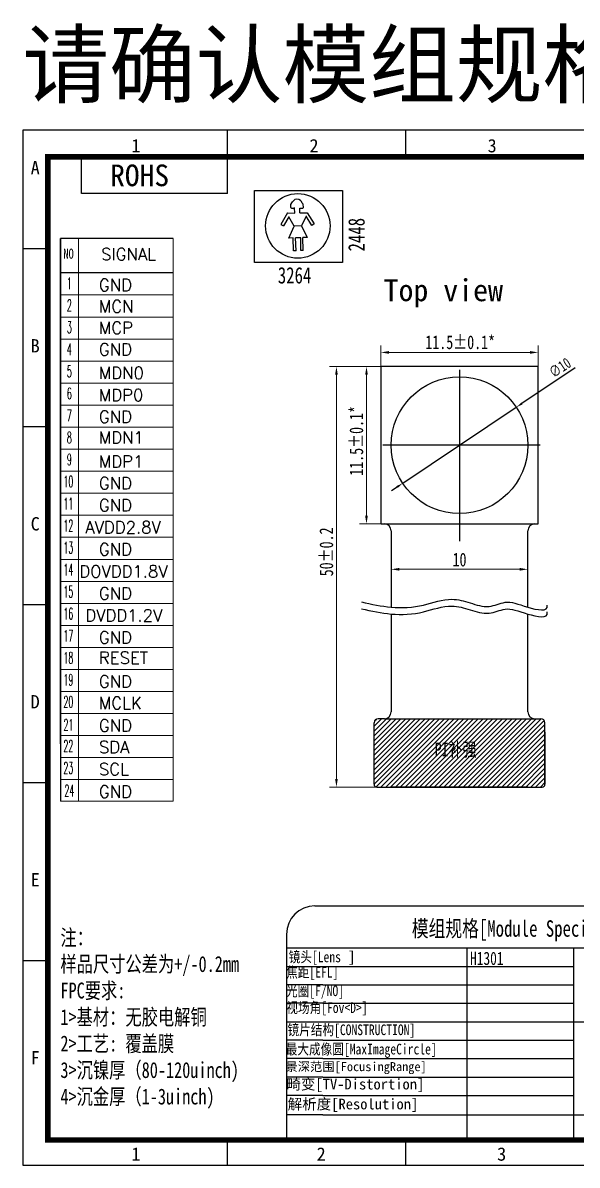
# Model space of a CAD drawing. Extents: x 379 to 488, y 250 to 334.
# Drawn here: x 378.6 to 419.2, y 250.1 to 333.7 of the extents above; entities that cross this region are included whole.
import ezdxf

# ---------------------------------------------------------------- set-up
doc = ezdxf.new("R2010")
doc.units = 0
doc.header["$LTSCALE"] = 23.1
doc.header["$MEASUREMENT"] = 0
doc.linetypes.add('JIS_02_0.7', pattern=[1.35, 0.75, -0.6])
doc.layers.get('0').update_dxf_attribs({"linetype": 'CONTINUOUS'})
doc.layers.get('Defpoints').update_dxf_attribs({"linetype": 'CONTINUOUS'})
for name, color, linetype in [('3_SOLID_GEOM', 7, 'CONTINUOUS'), ('OUTLINE', 7, 'CONTINUOUS'), ('TEXT1', 2, 'CONTINUOUS'), ('图框', 7, 'CONTINUOUS')]:
    doc.layers.add(name, color=color, linetype=linetype)
doc.styles.add('ROMANS', font='romans.shx', dxfattribs={"width": 0.7})
doc.styles.add('style1', font='NSimSun.ttf')
doc.styles.add('TEXTSTYLE_1', font='txt', dxfattribs={"width": 0.75})
doc.styles.add('宋体', font='txt', dxfattribs={"width": 0.75})
doc.styles.add('样式 1', font='SimSun.ttf', dxfattribs={"width": 0.75})
doc.dimstyles.new('ISO-25$0', dxfattribs={"dimscale": 0, "dimtxt": 1, "dimasz": 0.6, "dimexe": 0.5, "dimexo": 0.3, "dimgap": 0.2, "dimtad": 1, "dimrnd": 0.0005, "dimdsep": 46, "dimtxsty": '样式 1', "dimcen": 2.5, "dimclrd": 3, "dimclre": 3, "dimclrt": 3, "dimazin": 0, "dimtfac": 1, "dimtmove": 0, "dimatfit": 3, "dimfxl": 1, "dimlwd": 9, "dimlwe": 9, "dimarcsym": 0})
doc.dimstyles.new('ISO-25$3', dxfattribs={"dimtxt": 0.8, "dimasz": 0.5, "dimexe": 0.3, "dimexo": 0.2, "dimgap": 0.2, "dimtad": 1, "dimdsep": 46, "dimtxsty": '样式 1', "dimcen": 0.6, "dimclrd": 3, "dimclre": 3, "dimclrt": 3, "dimadec": 0, "dimazin": 0, "dimtp": 0.1, "dimtm": 0.1, "dimtfac": 1, "dimtmove": 0, "dimatfit": 3, "dimfxl": 1, "dimarcsym": 0})

# ---------------------------------------------------------------- blocks, each defined once
blk = doc.blocks.new('*D72')
at = {"layer": '3_SOLID_GEOM', "color": 3, "lineweight": 9}
for p, q in [((407.014, 308.555), (403.273, 308.555)), ((403.773, 307.955), (403.773, 297.655)), ((404.78, 297.055), (403.273, 297.055))]:
    blk.add_line(p, q, dxfattribs=at)
at = {"layer": '3_SOLID_GEOM', "color": 3}
for points in [[(403.673, 307.955), (403.873, 307.955), (403.773, 308.555)], [(403.673, 297.655), (403.873, 297.655), (403.773, 297.055)]]:
    blk.add_solid(points, dxfattribs=at)
at = {"layer": 'Defpoints', "color": 0}
for p in [(407.314, 308.555), (403.773, 297.055), (405.08, 297.055)]:
    blk.add_point(p, dxfattribs=at)
at = {"layer": '3_SOLID_GEOM', "color": 3, "insert": (403.037, 303.122), "char_height": 1, "attachment_point": 5, "rotation": 90, "style": '样式 1'}
blk.add_mtext('11.5%%P0.1{\\C1;*}', dxfattribs=at)
blk = doc.blocks.new('*D73')
at = {"color": 3, "lineweight": 9}
for p, q in [((404.83, 306.63), (404.83, 310.094)), ((416.33, 306.567), (416.33, 310.094)), ((405.43, 309.594), (415.73, 309.594))]:
    blk.add_line(p, q, dxfattribs=at)
at = {"color": 3}
for points in [[(405.43, 309.694), (405.43, 309.494), (404.83, 309.594)], [(415.73, 309.694), (415.73, 309.494), (416.33, 309.594)]]:
    blk.add_solid(points, dxfattribs=at)
at = {"layer": 'Defpoints', "color": 0}
for p in [(416.33, 309.594), (404.83, 306.33), (416.33, 306.267)]:
    blk.add_point(p, dxfattribs=at)
at = {"color": 3, "insert": (410.632, 310.33), "char_height": 1, "attachment_point": 5, "style": '样式 1'}
blk.add_mtext('11.5%%P0.1{\\C1;*}', dxfattribs=at)
blk = doc.blocks.new('*D74')
at = {"layer": '3_SOLID_GEOM', "color": 3, "lineweight": 9}
for p, q in [((407.615, 308.555), (401.076, 308.555)), ((401.576, 278.405), (401.576, 307.955)), ((407.206, 277.805), (401.076, 277.805))]:
    blk.add_line(p, q, dxfattribs=at)
at = {"layer": '3_SOLID_GEOM', "color": 3}
for points in [[(401.476, 307.955), (401.676, 307.955), (401.576, 308.555)], [(401.476, 278.405), (401.676, 278.405), (401.576, 277.805)]]:
    blk.add_solid(points, dxfattribs=at)
at = {"layer": 'Defpoints', "color": 0}
for p in [(401.576, 308.555), (407.915, 308.555), (407.506, 277.805)]:
    blk.add_point(p, dxfattribs=at)
at = {"layer": '3_SOLID_GEOM', "color": 3, "insert": (400.84, 295.004), "char_height": 1, "attachment_point": 5, "rotation": 90, "style": '样式 1'}
blk.add_mtext('50%%P0.2', dxfattribs=at)
blk = doc.blocks.new('*D160')
at = {"layer": '3_SOLID_GEOM', "color": 3, "lineweight": 9}
for p, q in [((405.58, 293.457), (405.58, 293.232)), ((406.18, 293.732), (414.98, 293.732)), ((415.58, 293.457), (415.58, 293.232))]:
    blk.add_line(p, q, dxfattribs=at)
at = {"layer": '3_SOLID_GEOM', "color": 3}
for points in [[(406.18, 293.832), (406.18, 293.632), (405.58, 293.732)], [(414.98, 293.832), (414.98, 293.632), (415.58, 293.732)]]:
    blk.add_solid(points, dxfattribs=at)
at = {"layer": 'Defpoints', "color": 0}
for p in [(405.58, 293.757), (415.58, 293.757), (415.58, 293.732)]:
    blk.add_point(p, dxfattribs=at)
at = {"layer": '3_SOLID_GEOM', "color": 3, "insert": (410.58, 294.432), "char_height": 1, "attachment_point": 5, "style": '样式 1'}
blk.add_mtext('10', dxfattribs=at)
blk = doc.blocks.new('*D162')
at = {"layer": '3_SOLID_GEOM', "color": 3, "lineweight": -2}
for p, q in [((419.032, 308.456), (415.152, 305.862)), ((406.424, 300.026), (414.737, 305.584)), ((406.008, 299.748), (405.592, 299.47))]:
    blk.add_line(p, q, dxfattribs=at)
at = {"layer": '3_SOLID_GEOM', "color": 3}
for points in [[(415.106, 305.931), (415.199, 305.793), (414.737, 305.584)], [(405.962, 299.817), (406.054, 299.679), (406.424, 300.026)]]:
    blk.add_solid(points, dxfattribs=at)
at = {"layer": 'Defpoints', "color": 0}
for p in [(414.737, 305.584), (406.424, 300.026)]:
    blk.add_point(p, dxfattribs=at)
at = {"layer": '3_SOLID_GEOM', "color": 3, "insert": (417.93, 308.477), "char_height": 0.8, "attachment_point": 5, "rotation": 33.76829, "style": '样式 1'}
blk.add_mtext('∅10', dxfattribs=at)

msp = doc.modelspace()

# ---------------------------------------------------------------- hatches: boundary and pattern name
at = {"layer": '3_SOLID_GEOM'}
h = msp.add_hatch(dxfattribs=at)
h.set_pattern_fill('ANSI31', color=256, scale=2, style=0)
h.set_pattern_definition([(45, (0, -10), (-0.1767767, 0.1767767), [])])
h.paths.add_polyline_path([(405.08, 282.805), (404.63, 282.805, 0.414214), (404.33, 282.505), (404.33, 278.005, 0.414214), (404.53, 277.805), (416.63, 277.805, 0.414214), (416.83, 278.005), (416.83, 282.505, 0.414214), (416.53, 282.805), (416.08, 282.805)])
h.paths.add_polyline_path([(408.509, 281.308), (412.338, 281.308), (412.338, 279.514), (408.509, 279.514)], flags=24)

# ---------------------------------------------------------------- linework, layer by layer
at = {"color": 0, "linetype": 'Continuous'}
for p, q in [((378.627, 325.856), (378.627, 250.153)), ((486.801, 325.856), (378.627, 325.856)), ((393.614, 323.902), (393.614, 325.856)), ((378.627, 317.189), (380.581, 317.189)), ((378.627, 304.171), (380.581, 304.171)), ((378.627, 291.154), (380.581, 291.154)), ((416.83, 281.825), (416.83, 278.005)), ((378.627, 278.137), (380.581, 278.137)), ((378.627, 265.119), (380.581, 265.119)), ((393.614, 250.15), (393.614, 251.989)), ((378.627, 250.153), (486.801, 250.151))]:
    msp.add_line(p, q, dxfattribs=at)
for p, q in [((406.648, 323.902), (406.648, 325.856)), ((393.593, 321.226), (393.593, 323.902)), ((393.593, 321.226), (382.914, 321.226)), ((395.575, 316.174), (395.575, 321.429)), ((395.575, 321.429), (402.029, 321.429)), ((402.029, 321.429), (402.029, 316.174)), ((402.029, 316.174), (395.575, 316.174)), ((406.648, 251.071), (406.648, 251.989))]:
    msp.add_line(p, q)
at = {"color": 0, "linetype": 'ByBlock'}
for p, q in [((398.528, 319.784), (398.515, 320.162)), ((398.906, 319.797), (398.894, 320.137)), ((398.083, 319.504), (397.69, 318.848)), ((397.998, 319.804), (398.528, 319.784)), ((398.083, 319.504), (398.121, 319.506)), ((399.368, 319.548), (399.406, 319.549)), ((399.013, 318.855), (398.484, 318.837)), ((398.433, 317.02), (398.401, 317.964)), ((398.967, 317.984), (398.59, 317.971)), ((398.622, 317.026), (398.59, 317.971)), ((398.962, 317.038), (398.967, 317.984)), ((399.151, 317.044), (399.118, 317.989)), ((398.622, 317.026), (398.433, 317.02)), ((399.151, 317.044), (398.962, 317.038))]:
    msp.add_line(p, q, dxfattribs=at)
at = {"color": 0, "lineweight": 0}
msp.add_line((389.625, 317.922), (389.625, 283.011), dxfattribs=at)
at = {"color": 1}
for p, q in [((410.58, 308.311), (410.58, 295.787)), ((416.489, 302.805), (404.958, 302.805))]:
    msp.add_line(p, q, dxfattribs=at)
at = {"color": 0}
for p, q in [((404.33, 278.005), (404.33, 282.505)), ((416.83, 278.005), (416.83, 282.505)), ((404.53, 277.805), (416.63, 277.805))]:
    msp.add_line(p, q, dxfattribs=at)
at = {"linetype": 'Continuous'}
msp.add_line((406.648, 250.152), (406.648, 251.989), dxfattribs=at)
at = {"color": 0, "linetype": 'ByBlock'}
for points in [[(398.515, 320.162), (398.403, 320.121), (398.29, 320.117), (398.288, 320.154), (398.249, 320.191), (398.242, 320.418), (398.313, 320.534), (398.348, 320.61), (398.421, 320.689)], [(398.95, 320.707), (398.834, 320.778), (398.682, 320.811), (398.532, 320.768), (398.421, 320.689)], [(398.894, 320.137), (399.121, 320.145), (399.157, 320.184), (399.148, 320.448), (399.07, 320.521), (399.028, 320.634), (398.95, 320.707)], [(397.998, 319.804), (397.497, 318.955), (397.69, 318.848)], [(398.401, 317.964), (398.098, 317.954), (398.484, 318.837), (398.083, 319.504)], [(398.906, 319.797), (399.435, 319.815), (399.954, 319.001), (399.769, 318.881), (399.368, 319.548), (399.013, 318.855), (399.421, 317.999), (399.118, 317.989)]]:
    msp.add_lwpolyline(points, dxfattribs=at)
msp.add_circle((398.749, 318.846), 2.359, dxfattribs=at)
at = {"color": 0}
for centre, start, end in [((404.53, 278.005), 180, 270), ((416.63, 278.005), 270, 0)]:
    msp.add_arc(centre, 0.2, start, end, dxfattribs=at)
at = {"color": 1}
for points in [[(403.418, 291.344), (404.135, 291.183), (405.624, 290.848), (407.875, 290.98), (409.77, 291.727), (411.374, 291.285), (412.66, 290.832), (414.139, 291.541), (415.117, 291.015), (417.159, 290.565), (416.985, 291.115), (416.988, 291.119)], [(403.418, 290.844), (404.135, 290.683), (405.624, 290.348), (407.875, 290.48), (409.77, 291.227), (411.374, 290.785), (412.66, 290.332), (414.139, 291.041), (415.117, 290.515), (417.159, 290.065), (416.985, 290.615), (416.988, 290.619)]]:
    msp.add_open_spline(points, degree=3, knots=[0, 0, 0, 0, 2.195743, 4.558001, 6.690259, 8.044379, 9.451293, 10.660161, 12.368107, 13.783653, 13.797762, 13.797762, 13.797762, 13.797762], dxfattribs=at)
at = {"layer": '3_SOLID_GEOM'}
for p, q in [((382.914, 321.226), (382.914, 323.902)), ((416.33, 308.555), (404.83, 308.555)), ((404.83, 308.555), (404.83, 297.055)), ((416.33, 297.055), (416.33, 308.555)), ((404.83, 297.055), (405.08, 297.055)), ((405.08, 297.055), (416.08, 297.055)), ((416.08, 297.055), (416.33, 297.055)), ((405.58, 296.555), (405.58, 290.959)), ((415.58, 290.959), (415.58, 296.555)), ((405.58, 290.459), (405.58, 283.305)), ((415.58, 283.305), (415.58, 290.459)), ((405.08, 282.805), (404.63, 282.805)), ((405.08, 282.805), (416.08, 282.805)), ((416.08, 282.805), (416.53, 282.805)), ((405.58, 277.805), (415.58, 277.805)), ((415.58, 277.805), (405.58, 277.805)), ((415.58, 277.805), (405.58, 277.805)), ((411.117, 266.041), (411.117, 253.824)), ((418.927, 266.041), (418.927, 256.23)), ((418.927, 266.041), (418.927, 256.23)), ((418.927, 266.041), (418.927, 253.824)), ((400.568, 263.342), (397.916, 263.342)), ((411.117, 263.272), (411.117, 251.989)), ((418.927, 263.272), (418.927, 251.989)), ((400.568, 261.992), (397.916, 261.992)), ((400.568, 259.293), (397.916, 259.293)), ((400.568, 257.943), (397.916, 257.943)), ((400.568, 256.594), (397.916, 256.594)), ((400.568, 255.244), (397.916, 255.244)), ((400.568, 253.824), (397.916, 253.824)), ((400.568, 253.824), (437.734, 253.824))]:
    msp.add_line(p, q, dxfattribs=at)
at = {"layer": '3_SOLID_GEOM', "color": 0}
for p, q in [((399.993, 269.107), (437.941, 269.107)), ((397.916, 267.031), (397.916, 253.824)), ((397.916, 266.041), (437.734, 266.041)), ((397.916, 264.691), (418.927, 264.691)), ((397.916, 264.262), (397.916, 251.989)), ((400.568, 263.342), (418.927, 263.342)), ((400.568, 261.992), (418.927, 261.992)), ((397.916, 260.642), (437.734, 260.642)), ((400.568, 260.642), (418.927, 260.642)), ((400.568, 259.293), (418.927, 259.293)), ((400.568, 257.943), (418.927, 257.943)), ((400.568, 256.594), (418.927, 256.594)), ((400.568, 255.244), (418.927, 255.244)), ((396.081, 251.989), (437.941, 251.989))]:
    msp.add_line(p, q, dxfattribs=at)
at = {"layer": '3_SOLID_GEOM'}
msp.add_circle((410.58, 302.805), 5, dxfattribs=at)
for centre, radius, start, end in [((405.08, 296.555), 0.5, 360, 90), ((416.08, 296.555), 0.5, 90, 180), ((405.08, 283.305), 0.5, 270, 0), ((416.08, 283.305), 0.5, 180, 270), ((404.63, 282.505), 0.3, 90, 180), ((416.53, 282.505), 0.3, 0, 90)]:
    msp.add_arc(centre, radius, start, end, dxfattribs=at)
at = {"layer": '3_SOLID_GEOM', "color": 0}
msp.add_arc((399.993, 267.031), 2.076, 90, 180, dxfattribs=at)
at = {"layer": 'OUTLINE', "const_width": 0.4}
msp.add_lwpolyline([(380.453, 323.902), (380.453, 251.989), (484.981, 251.989), (484.981, 323.902), (380.453, 323.902)], dxfattribs=at)
at = {"layer": '图框', "color": 7}
msp.add_line((381.377, 317.922), (381.377, 276.77), dxfattribs=at)
at = {"layer": '图框'}
msp.add_line((389.625, 317.922), (381.377, 317.922), dxfattribs=at)
at = {"layer": '图框', "ltscale": 8}
for p, q in [((381.377, 317.922), (381.377, 290.511)), ((381.377, 317.922), (381.377, 314.211)), ((381.377, 280.976), (381.377, 317.922))]:
    msp.add_line(p, q, dxfattribs=at)
at = {"layer": '图框', "color": 0, "lineweight": 0}
for p, q in [((382.689, 317.922), (382.689, 276.77)), ((389.625, 317.922), (389.625, 276.77)), ((389.625, 313.796), (381.377, 313.796)), ((389.625, 312.184), (381.377, 312.184)), ((389.625, 310.573), (381.377, 310.573)), ((389.625, 308.962), (381.377, 308.962)), ((389.625, 307.35), (381.377, 307.35)), ((389.625, 305.739), (381.377, 305.739)), ((389.625, 304.128), (381.377, 304.128)), ((389.625, 302.516), (381.377, 302.516)), ((389.625, 300.905), (381.377, 300.905)), ((389.625, 299.293), (381.377, 299.293)), ((389.625, 297.682), (381.377, 297.682)), ((389.625, 296.071), (381.377, 296.071)), ((389.625, 294.459), (381.377, 294.459)), ((389.625, 292.848), (381.377, 292.848)), ((389.625, 291.237), (381.377, 291.237)), ((389.625, 289.625), (381.377, 289.625)), ((389.625, 288.014), (381.377, 288.014)), ((389.625, 286.403), (381.377, 286.403)), ((389.625, 284.791), (381.377, 284.791)), ((389.625, 283.18), (381.377, 283.18)), ((389.625, 283.18), (381.377, 283.18)), ((389.625, 281.568), (381.377, 281.568)), ((389.625, 279.957), (381.377, 279.957)), ((389.625, 278.346), (381.377, 278.346)), ((389.625, 278.346), (381.377, 278.346)), ((389.625, 276.77), (381.377, 276.77)), ((389.625, 276.77), (381.377, 276.77))]:
    msp.add_line(p, q, dxfattribs=at)
at = {"layer": '图框', "color": 0}
msp.add_line((389.625, 315.407), (381.377, 315.407), dxfattribs=at)

# ---------------------------------------------------------------- texts
at = {"color": 0, "linetype": 'Continuous', "style": 'TEXTSTYLE_1'}
for s, p in [('1', (386.568, 324.227)), ('2', (399.602, 324.227)), ('3', (412.635, 324.227)), ('A', (379.2, 322.608)), ('B', (379.2, 309.588)), ('C', (379.2, 296.571)), ('D', (379.2, 283.554)), ('E', (379.2, 270.536)), ('F', (379.2, 257.519)), ('1', (386.568, 250.475)), ('2', (400.125, 250.475))]:
    msp.add_text(s, height=0.976, dxfattribs=at).set_placement(p)
at = {"linetype": 'Continuous', "style": 'TEXTSTYLE_1'}
msp.add_text('3', height=0.976, dxfattribs=at).set_placement((413.333, 250.475))
at = {"insert": (385.013, 323.336), "char_height": 1.586, "width": 6.95042, "attachment_point": 1, "style": 'style1'}
msp.add_mtext('{\\C3;ROHS}', dxfattribs=at)
at = {"color": 0, "linetype": 'Continuous', "attachment_point": 1}
for s, insert, char_height, width, style in [('{\\Ftxt|c134;Top view}', (405.029, 314.944), 1.60355, 44.07857, 'style1'), ('{\\fSimSun|b0|i0|c134|p2;\\H1.1242x;\\C256;模组规格\\Ftxt|c134;[Module Specification] \\H0.99996x; \\H0.88949x; }', (407.09, 268.057), 1.067382, 43.81172, '宋体'), ('{\\fSimSun|b0|i0|c134|p2;\\H1.4615x;\\W0.8;\\C256;镜头\\Ftxt|c134;[Lens\\fKaiTi_GB2312|b0|i0|c134|p49;\\W1; ] \\H0.6842x;  }', (398.078, 265.773), 0.533691, 8.48107, 'style1'), ('{\\fSimSun|b0|i0|c134|p2;\\H1.4615x;\\W0.8;\\C256;焦距\\Ftxt|c134;[EFL]\\fKaiTi_GB2312|b0|i0|c134|p49;\\W1; \\H1.2308x; \\H0.55593x;  }', (397.895, 264.652), 0.533691, 6.74965, 'style1'), ('{\\fSimSun|b0|i0|c134|p2;\\H1.4615x;\\W0.8;\\C256;光圈\\Ftxt|c134;[F/NO]\\fKaiTi_GB2312|b0|i0|c134|p49;\\H1.2308x;\\W1;  \\H0.55593x;  }', (397.884, 263.291), 0.533691, 7.15547, 'style1'), ('{\\fSimSun|b0|i0|c134|p2;\\H1.4615x;\\W0.8;\\C256;视场角\\Ftxt|c134;[Fov<D>]\\fKaiTi_GB2312|b0|i0|c134|p49;\\W1; \\H0.68422x;   }', (397.906, 262.059), 0.533691, 9.27021, 'style1'), ('{\\fSimSun|b0|i0|c134|p2;\\H1.4615x;\\W0.8;\\C256;镜片结构\\Ftxt|c134;[CONSTRUCTION]\\fKaiTi_GB2312|b0|i0|c134|p49;\\H1.2308x;\\W1;  \\H0.55591x;  }', (397.996, 260.441), 0.533691, 17.77834, 'style1'), ('{\\fSimSun|b0|i0|c134|p2;\\H1.4615x;\\W0.8;\\C256;最大成像圆\\Ftxt|c134;[MaxImageCircle]\\fKaiTi_GB2312|b0|i0|c134|p49;\\W1; \\H0.6842x;   }', (397.865, 259.028), 0.533691, 14.35241, 'style1'), ('{\\fSimSun|b0|i0|c134|p2;\\H1.3018x;\\C256;景深范围\\Ftxt|c134;[FocusingRange]\\fKaiTi_GB2312|b0|i0|c134|p49;\\H0.7682x;   }', (397.841, 257.685), 0.507006, 16.88558, 'style1'), ('{\\fSimSun|b0|i0|c134|p2;\\H1.4615x;\\C256;畸变\\Ftxt|c134;[TV-Distortion]\\fKaiTi_GB2312|b0|i0|c134|p49; \\H0.6842x;  }', (397.912, 256.466), 0.533691, 13.62414, 'style1')]:
    msp.add_mtext(s, dxfattribs=dict(at, insert=insert, char_height=char_height, width=width, style=style))
at = {"color": 0, "linetype": 'JIS_02_0.7', "ltscale": 0.0001, "insert": (381.377, 267.381), "char_height": 1.1628, "width": 18.40981, "attachment_point": 1, "style": '宋体'}
msp.add_mtext('{\\fNSimSun|b0|i0|c134|p49;\\C1;注：\\Ftxt|c134;\\P\\fNSimSun|b0|i0|c134|p49;样品尺寸公差为\\Ftxt|c134;+/-0.2mm\\PFPC\\fNSimSun|b0|i0|c134|p49;要求\\Ftxt|c134;:\\P\\C2;1>\\fNSimSun|b0|i0|c134|p49;基材：无胶电解铜\\Ftxt|c134;\\P2>\\fNSimSun|b0|i0|c134|p49;工艺\\Ftxt|c134;: \\fNSimSun|b0|i0|c134|p49;覆盖膜\\Ftxt|c134;\\P3>\\fNSimSun|b0|i0|c134|p49;沉镍厚（\\Ftxt|c134;80-120uinch)\\P4>\\fNSimSun|b0|i0|c134|p49;沉金厚（\\Ftxt|c134;1-3uinch)}', dxfattribs=at)
at = {"linetype": 'Continuous', "attachment_point": 1}
for s, insert, char_height, width, style in [('H1301', (411.352, 265.756), 0.96, 7.82264, '宋体'), ('{\\fSimSun|b0|i0|c134|p2;\\H1.3x;解析度\\Ftxt|c134;[Resolution]\\fKaiTi_GB2312|b0|i0|c134|p49; \\H0.76923x; }', (398.001, 255.009), 0.6, 11.23788, 'style1')]:
    msp.add_mtext(s, dxfattribs=dict(at, insert=insert, char_height=char_height, width=width, style=style))
at = {"layer": '3_SOLID_GEOM', "color": 5, "insert": (378.587, 332.976), "char_height": 4.6512, "width": 130.51367, "attachment_point": 1, "style": 'style1'}
msp.add_mtext('{\\C1;请确认模组规格表内的详细内容，谢谢！}', dxfattribs=at)
at = {"layer": '3_SOLID_GEOM', "insert": (402.435, 316.982), "char_height": 1.2, "width": 6.615, "attachment_point": 1, "rotation": 90, "style": '宋体'}
msp.add_mtext('2448', dxfattribs=at)
at = {"layer": '3_SOLID_GEOM', "color": 0, "insert": (381.595, 317.187), "char_height": 0.7442, "width": 1.35306, "attachment_point": 1, "style": '宋体'}
msp.add_mtext('NO', dxfattribs=at)
at = {"layer": '3_SOLID_GEOM', "attachment_point": 1, "style": '宋体'}
for s, insert, char_height, width in [('3264', (397.286, 315.835), 1.2, 1.35247), ('{\\C1;PI\\fSimSun|b0|i0|c134|p2;补强}', (408.759, 281.058), 1, 5.64477)]:
    msp.add_mtext(s, dxfattribs=dict(at, insert=insert, char_height=char_height, width=width))
at = {"layer": 'TEXT1', "color": 0, "style": 'ROMANS'}
for s, p in [('SIGNAL ', (384.361, 316.338)), ('GND', (384.194, 314.083)), ('MCN', (384.194, 312.521)), ('MCP', (384.194, 310.956)), ('GND', (384.194, 309.369)), ('MDN0', (384.194, 307.656)), ('MDP0', (384.194, 306.032)), ('GND', (384.194, 304.45)), ('MDN1', (384.194, 302.929)), ('MDP1', (384.194, 301.168)), ('GND', (384.194, 299.584)), ('GND', (384.194, 297.972)), ('AVDD2.8V', (383.198, 296.361)), ('GND', (384.194, 294.75)), ('DOVDD1.8V', (382.757, 293.138)), ('GND', (384.194, 291.527)), ('DVDD1.2V', (383.198, 289.915)), ('GND', (384.194, 288.304)), ('RESET', (384.194, 286.818)), ('GND', (384.194, 285.081)), ('MCLK', (384.194, 283.511)), ('GND', (384.194, 281.859)), ('SDA', (384.194, 280.289)), ('SCL', (384.194, 278.672)), ('GND', (384.194, 277.024))]:
    msp.add_text(s, height=0.8828, dxfattribs=at).set_placement(p)
at = {"layer": 'TEXT1', "color": 0, "lineweight": 0, "style": 'ROMANS', "width": 0.5}
for s, height, p in [('1', 0.842, (381.85, 314.23)), ('2', 0.842, (381.85, 312.618)), ('3', 0.842, (381.85, 311.007)), ('4', 0.842, (381.85, 309.396)), ('5', 0.842, (381.85, 307.784)), ('6', 0.842, (381.85, 306.173)), ('7', 0.842, (381.85, 304.561)), ('8', 0.842, (381.85, 302.95)), ('9', 0.842, (381.85, 301.339)), ('10', 0.8423, (381.596, 299.727)), ('11', 0.8423, (381.596, 298.116)), ('12', 0.8423, (381.596, 296.505)), ('13', 0.8423, (381.596, 294.893)), ('14', 0.8423, (381.596, 293.282)), ('15', 0.8423, (381.596, 291.67)), ('16', 0.8423, (381.596, 290.059)), ('17', 0.8423, (381.596, 288.448)), ('18', 0.8423, (381.596, 286.836)), ('19', 0.8423, (381.596, 285.225)), ('20', 0.8423, (381.596, 283.614)), ('21', 0.8423, (381.602, 281.934)), ('22', 0.8423, (381.596, 280.391)), ('23', 0.8423, (381.596, 278.78)), ('24', 0.8423, (381.672, 277.124))]:
    msp.add_text(s, height=height, dxfattribs=at).set_placement(p)

# ---------------------------------------------------------------- dimensions: what is measured, and where the dimension line sits
at = {"color": 0}
dim = msp.add_linear_dim(base=(416.33, 309.594), p1=(404.83, 306.33), p2=(416.33, 306.267), text='<>%%P0.1{\\C1;*}', dimstyle='ISO-25$0', override={"dimscale": 1, "dimfxl": 0.06, "dimarcsym": 1}, dxfattribs=at)
dim.commit()
dim.dimension.update_dxf_attribs({"geometry": '*D73', "text_midpoint": (410.632, 309.594), "dimtype": 160})
at = {"layer": '3_SOLID_GEOM'}
dim = msp.add_diameter_dim_2p(p1=(406.424, 300.026), p2=(414.737, 305.584), dimstyle='ISO-25$3', override={"dimarcsym": 2}, dxfattribs=at)
dim.commit()
dim.dimension.update_dxf_attribs({"geometry": '*D162', "text_midpoint": (418.28, 307.953), "dimtype": 163})
for base, p1, p2, text, picture, middle in [((401.576, 308.555), (407.506, 277.805), (407.915, 308.555), '50%%P0.2', '*D74', (401.576, 295.004)), ((403.773, 297.055), (407.314, 308.555), (405.08, 297.055), '<>%%P0.1{\\C1;*}', '*D72', (403.773, 303.122))]:
    dim = msp.add_linear_dim(base=base, p1=p1, p2=p2, angle=90, text=text, dimstyle='ISO-25$0', override={"dimscale": 1}, dxfattribs=at)
    dim.commit()
    dim.dimension.update_dxf_attribs({"geometry": picture, "text_midpoint": middle, "dimtype": 160})
dim = msp.add_linear_dim(base=(415.58, 293.732), p1=(405.58, 293.757), p2=(415.58, 293.757), dimstyle='ISO-25$0', override={"dimscale": 1, "dimarcsym": 2}, dxfattribs=at)
dim.commit()
dim.dimension.update_dxf_attribs({"geometry": '*D160', "text_midpoint": (410.58, 294.432)})

doc.saveas('drawing.dxf')
